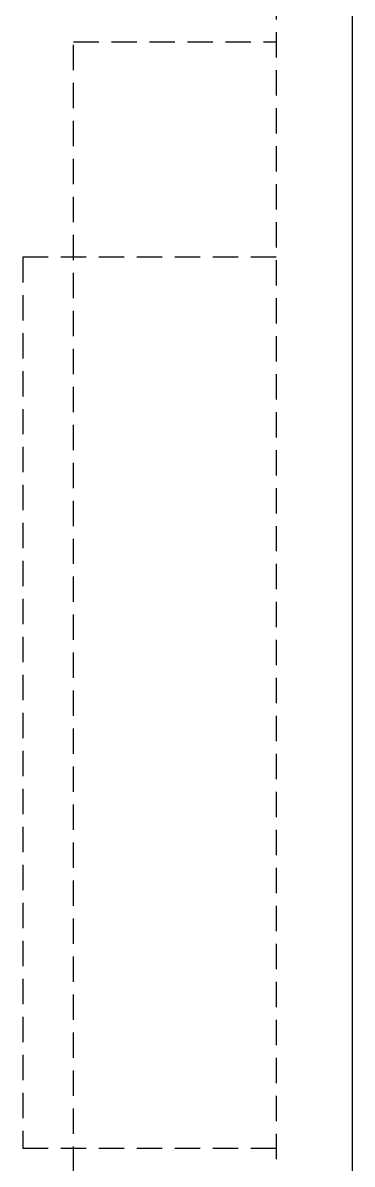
# Model space of a CAD drawing. Extents: x 0 to 288, y 0 to 192.
# Drawn here: x 112 to 118.5, y 79.09 to 101.63 of the extents above; entities that cross this region are included whole.
import ezdxf

# ---------------------------------------------------------------- set-up
doc = ezdxf.new("R2010")
doc.units = 0
doc.header["$MEASUREMENT"] = 0
doc.linetypes.add('HIDDENX2', pattern=[0.75, 0.5, -0.25])
for name, color, linetype in [('DUCT', 40, 'CONTINUOUS'), ('EQUIPMENT', 5, 'CONTINUOUS'), ('PANEL', 9, 'CONTINUOUS'), ('Subplate', 1, 'CONTINUOUS')]:
    doc.layers.add(name, color=color, linetype=linetype)

msp = doc.modelspace()

# ---------------------------------------------------------------- linework, layer by layer
at = {"layer": 'DUCT', "linetype": 'HIDDENX2'}
for p, q in [((113, 56.442), (113, 101.252)), ((113, 101.252), (117, 101.252))]:
    msp.add_line(p, q, dxfattribs=at)
at = {"layer": 'EQUIPMENT', "linetype": 'HIDDENX2'}
for p, q in [((112, 97.002), (112, 79.402)), ((117, 97.002), (112, 97.002)), ((117, 79.402), (112, 79.402))]:
    msp.add_line(p, q, dxfattribs=at)
at = {"layer": 'PANEL', "linetype": 'Continuous'}
msp.add_line((118.5, 113.442), (118.5, 53.442), dxfattribs=at)
at = {"layer": 'Subplate', "linetype": 'HIDDENX2'}
msp.add_line((117, 110.442), (117, 56.442), dxfattribs=at)

doc.saveas('drawing.dxf')
